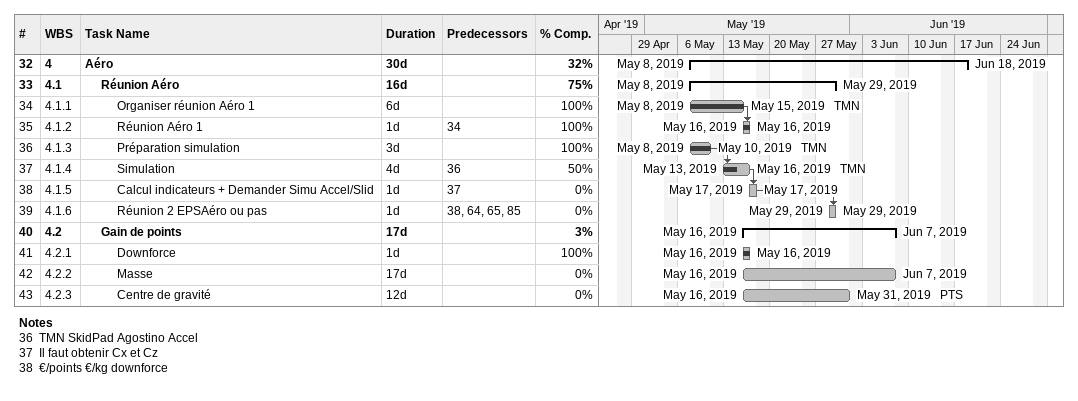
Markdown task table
| ID | WBS | Task | Duration | Start | Finish | Predecessors | Resources | % complete |
|---|---|---|---|---|---|---|---|---|
| 32 | 4 | **Aéro** | 30d | 2019-05-08 | 2019-06-18 |  |  | 32 |
| 33 | 4.1 | **Réunion Aéro** | 16d | 2019-05-08 | 2019-05-29 |  |  | 75 |
| 34 | 4.1.1 | Organiser réunion Aéro 1 | 6d | 2019-05-08 | 2019-05-15 |  | TMN | 100 |
| 35 | 4.1.2 | Réunion Aéro 1 | 1d | 2019-05-16 | 2019-05-16 | 34 |  | 100 |
| 36 | 4.1.3 | Préparation simulation | 3d | 2019-05-08 | 2019-05-10 |  | TMN | 100 |
| 37 | 4.1.4 | Simulation | 4d | 2019-05-13 | 2019-05-16 | 36 | TMN | 50 |
| 38 | 4.1.5 | Calcul indicateurs + Demander Simu Accel/Slid | 1d | 2019-05-17 | 2019-05-17 | 37 |  | 0 |
| 39 | 4.1.6 | Réunion 2 EPSAéro ou pas | 1d | 2019-05-29 | 2019-05-29 | 38, 64, 65, 85 |  | 0 |
| 40 | 4.2 | **Gain de points** | 17d | 2019-05-16 | 2019-06-07 |  |  | 3 |
| 41 | 4.2.1 | Downforce | 1d | 2019-05-16 | 2019-05-16 |  |  | 100 |
| 42 | 4.2.2 | Masse | 17d | 2019-05-16 | 2019-06-07 |  |  | 0 |
| 43 | 4.2.3 | Centre de gravité | 12d | 2019-05-16 | 2019-05-31 |  | PTS | 0 |

Notes
- 36: TMN SkidPad Agostino Accel
- 37: Il faut obtenir Cx et Cz
- 38: €/points €/kg downforce
